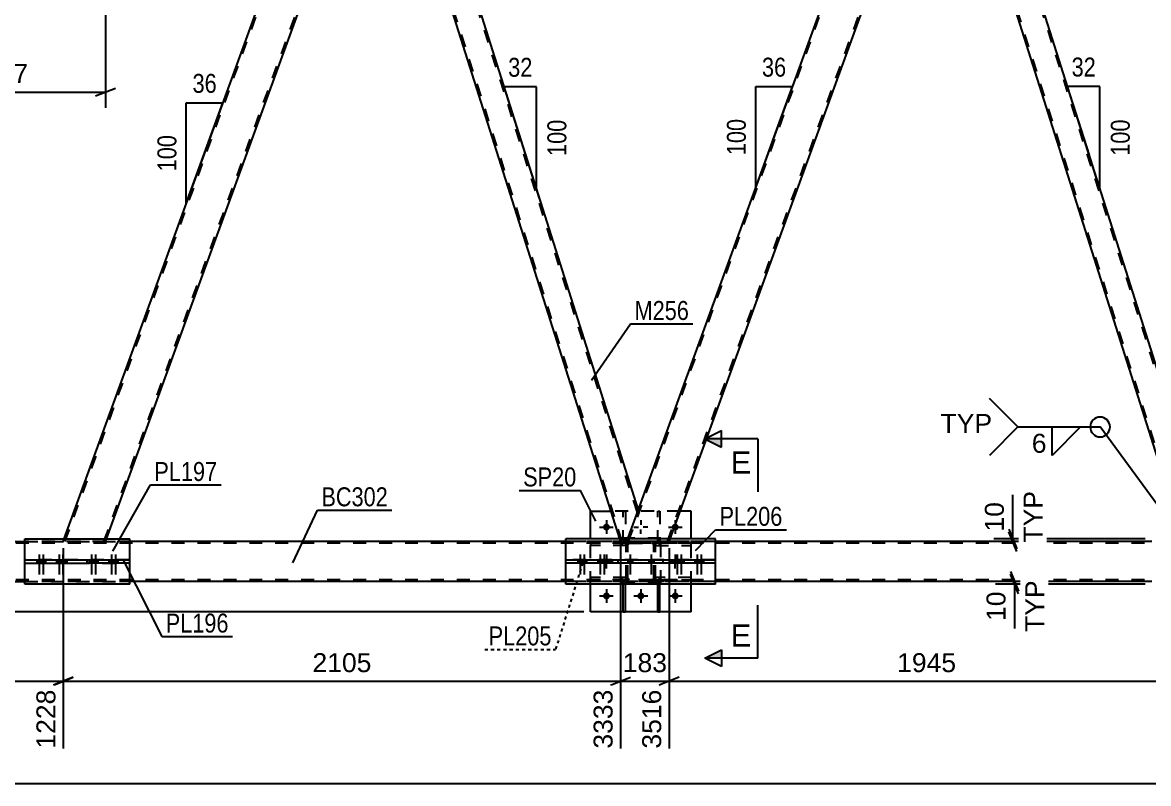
# Model space of a CAD drawing. Header units: millimetres. Extents: x -121 to 720, y -404 to 190.
# Drawn here: x -35.6 to 134.5, y -158.5 to -43.6 of the extents above; entities that cross this region are included whole.
import ezdxf

# ---------------------------------------------------------------- set-up
doc = ezdxf.new("R2010")
doc.units = ezdxf.units.MM
for name, pattern in [('DXK_LINE_DOT2', [3.9198, 1.9599, -1.9599]), ('DXK_LINE_DOT3', [5.9187, 2.979, -0.9799, 0.9799, -0.9799]), ('DXK_LINE_DOT4', [0.9408, 0.4704, -0.4704])]:
    doc.linetypes.add(name, pattern=pattern)
doc.styles.add('Arial', font='ARIAL.TTF', dxfattribs={"height": 0.2})
doc.styles.add('Arial Narrow', font='ARIALN.TTF', dxfattribs={"height": 0.2})

# ---------------------------------------------------------------- blocks, each defined once
blk = doc.blocks.new('Part-318886794-3553 - 3431')
at = {"color": 2, "linetype": 'Continuous'}
for p, q in [((-43.24, -122), (-35.24, -122)), ((46.52, -122), (-19.38, -122)), ((135.03, -122), (69.13, -122)), ((-43.24, -128), (-35.24, -128)), ((46.52, -128), (-19.38, -128)), ((135.03, -128), (69.13, -128))]:
    blk.add_line(p, q, dxfattribs=at)
at = {"color": 7, "linetype": 'DXK_LINE_DOT2'}
for p, q in [((619.98, -122.24), (-43.24, -122.24)), ((619.98, -122), (-35.24, -122)), ((-35.24, -122), (-19.38, -122)), ((69.13, -122), (46.52, -122)), ((619.98, -127.76), (-43.24, -127.76)), ((619.98, -128), (-35.24, -128)), ((-35.24, -128), (-19.38, -128)), ((69.13, -128), (46.52, -128))]:
    blk.add_line(p, q, dxfattribs=at)
blk = doc.blocks.new('Bolt-318886794-3638 - 3431')
at = {"linetype": 'Continuous'}
for points in [[(53.16, -119.8, -1), (52.12, -119.8, -1)], [(63.56, -119.8, -1), (62.52, -119.8, -1)], [(53.16, -130.2, -1), (52.12, -130.2, -1)], [(58.36, -130.2, -1), (57.32, -130.2, -1)], [(63.56, -130.2, -1), (62.52, -130.2, -1)]]:
    blk.add_hatch(color=1, dxfattribs=at).paths.add_polyline_path(points)
at = {"color": 1, "linetype": 'Continuous'}
for p, q in [((52.64, -118.76), (52.64, -120.84)), ((57.84, -118.76), (57.84, -119.45)), ((63.04, -118.76), (63.04, -120.84)), ((51.6, -119.8), (53.68, -119.8)), ((56.8, -119.8), (57.49, -119.8)), ((57.84, -120.84), (57.84, -120.15)), ((58.88, -119.8), (58.18, -119.8)), ((62, -119.8), (64.08, -119.8)), ((52.64, -123.96), (52.64, -124.65)), ((63.04, -123.96), (63.04, -124.65)), ((51.6, -125), (52.29, -125)), ((52.64, -126.04), (52.64, -125.35)), ((53.68, -125), (52.98, -125)), ((62, -125), (62.69, -125)), ((63.04, -126.04), (63.04, -125.35)), ((64.08, -125), (63.38, -125)), ((52.64, -129.16), (52.64, -131.24)), ((57.84, -129.16), (57.84, -131.24)), ((63.04, -129.16), (63.04, -131.24)), ((51.6, -130.2), (53.68, -130.2)), ((56.8, -130.2), (58.88, -130.2)), ((62, -130.2), (64.08, -130.2))]:
    blk.add_line(p, q, dxfattribs=at)
blk = doc.blocks.new('Part-318886794-3568 - 3431')
at = {"color": 2, "linetype": 'Continuous'}
for p, q in [((69.13, -121.6), (46.52, -121.6)), ((46.52, -124.76), (46.52, -121.6)), ((69.13, -124.76), (69.13, -121.6)), ((46.52, -128.4), (46.52, -125.24)), ((69.13, -128.4), (69.13, -125.24)), ((69.13, -128.4), (46.52, -128.4))]:
    blk.add_line(p, q, dxfattribs=at)
at = {"color": 7, "linetype": 'DXK_LINE_DOT2'}
for p, q in [((46.52, -125.24), (46.52, -124.76)), ((69.13, -125.24), (69.13, -124.76))]:
    blk.add_line(p, q, dxfattribs=at)
blk = doc.blocks.new('Bolt-318886794-4009 - 3431')
at = {"linetype": 'Continuous'}
for points in [[(-32.71, -124.76), (-33.43, -124.76), (-33.43, -125.24), (-32.71, -125.24)], [(-32.11, -124.76), (-32.83, -124.76), (-32.83, -125.24), (-32.11, -125.24)], [(-29.7, -124.76), (-30.42, -124.76), (-30.42, -125.24), (-29.7, -125.24)], [(-29.1, -124.76), (-29.82, -124.76), (-29.82, -125.24), (-29.1, -125.24)]]:
    blk.add_hatch(color=1, dxfattribs=at).paths.add_polyline_path(points)
at = {"color": 1, "linetype": 'Continuous'}
for p, q in [((-33.07, -123.96), (-33.07, -126.96)), ((-32.47, -123.96), (-32.47, -126.96)), ((-30.06, -123.96), (-30.06, -126.96)), ((-29.46, -123.96), (-29.46, -126.96)), ((-33.43, -124.76), (-33.43, -125.24)), ((-32.83, -124.76), (-32.83, -125.24)), ((-32.71, -124.76), (-32.71, -125.24)), ((-32.11, -124.76), (-32.11, -125.24)), ((-30.42, -124.76), (-30.42, -125.24)), ((-29.82, -124.76), (-29.82, -125.24)), ((-29.7, -124.76), (-29.7, -125.24)), ((-29.1, -124.76), (-29.1, -125.24))]:
    blk.add_line(p, q, dxfattribs=at)
blk = doc.blocks.new('Part-318886794-4019 - 3431')
at = {"color": 2, "linetype": 'Continuous'}
for p, q in [((-35.24, -124.76), (-35.24, -124.76)), ((-35.24, -124.76), (-25.79, -124.76)), ((-35.24, -125.24), (-35.24, -124.76)), ((-35.24, -125.24), (-25.79, -125.24)), ((-28.83, -125.24), (-28.83, -124.76)), ((-25.79, -124.76), (-19.38, -124.76)), ((-25.79, -125.24), (-25.79, -124.76)), ((-19.38, -125.24), (-25.79, -125.24)), ((-19.38, -124.76), (-19.38, -124.76)), ((-19.38, -125.24), (-19.38, -124.76))]:
    blk.add_line(p, q, dxfattribs=at)
at = {"color": 7, "linetype": 'DXK_LINE_DOT2'}
for p, q in [((-19.38, -124.76), (-35.24, -124.76)), ((-35.24, -124.76), (-35.24, -124.76)), ((-35.24, -125.24), (-19.38, -125.24)), ((-19.38, -124.76), (-19.38, -124.76))]:
    blk.add_line(p, q, dxfattribs=at)
blk = doc.blocks.new('Part-318886794-4057 - 3431')
at = {"color": 2, "linetype": 'Continuous'}
for p, q in [((46.52, -124.76), (46.52, -124.76)), ((46.52, -124.76), (62.72, -124.76)), ((46.52, -125.24), (46.52, -124.76)), ((62.72, -125.24), (46.52, -125.24)), ((52.93, -125.24), (52.93, -124.76)), ((54.42, -125.24), (54.42, -124.76)), ((61.22, -125.24), (61.22, -124.76)), ((62.72, -124.76), (69.13, -124.76)), ((62.72, -125.24), (62.72, -124.76)), ((69.13, -125.24), (62.72, -125.24)), ((69.13, -124.76), (69.13, -124.76)), ((69.13, -125.24), (69.13, -124.76))]:
    blk.add_line(p, q, dxfattribs=at)
at = {"color": 7, "linetype": 'DXK_LINE_DOT2'}
for p, q in [((69.13, -124.76), (46.52, -124.76)), ((46.52, -124.76), (46.52, -124.76)), ((69.13, -125.24), (46.52, -125.24)), ((69.13, -124.76), (69.13, -124.76))]:
    blk.add_line(p, q, dxfattribs=at)
blk = doc.blocks.new('Part-318886794-4077 - 3431')
at = {"color": 7, "linetype": 'DXK_LINE_DOT2'}
for p, q in [((55.64, -127.44), (50.24, -127.44)), ((50.24, -127.44), (50.24, -127.76)), ((55.04, -127.76), (55.04, -127.44)), ((55.64, -127.76), (55.64, -127.44)), ((55.64, -127.76), (50.24, -127.76))]:
    blk.add_line(p, q, dxfattribs=at)
blk = doc.blocks.new('Part-318886794-3896 - 3431')
at = {"color": 7, "linetype": 'DXK_LINE_DOT2'}
for p, q in [((55.64, -122.48), (55.67, -122.3)), ((55.67, -122.3), (55.64, -122.48)), ((55.88, -122.48), (55.89, -122.39)), ((55.89, -122.39), (55.95, -122.31)), ((55.93, -122.04), (56.12, -122)), ((56.12, -122), (55.93, -122.04)), ((55.95, -122.31), (56.02, -122.26)), ((56.02, -122.26), (56.12, -122.24)), ((59.56, -122), (56.12, -122)), ((56.12, -122.24), (59.56, -122.24)), ((59.56, -122), (59.74, -122.04)), ((59.74, -122.04), (59.56, -122)), ((59.56, -122.24), (59.65, -122.26)), ((59.65, -122.26), (59.72, -122.31)), ((59.72, -122.31), (59.78, -122.39)), ((59.78, -122.39), (59.8, -122.48)), ((60, -122.3), (60.04, -122.48)), ((60.04, -122.48), (60, -122.3)), ((55.64, -127.52), (55.64, -122.48)), ((55.88, -127.52), (55.88, -122.48)), ((59.8, -127.52), (59.8, -122.48)), ((60.04, -127.52), (60.04, -122.48)), ((55.67, -127.7), (55.64, -127.52)), ((55.64, -127.52), (55.67, -127.7)), ((55.89, -127.61), (55.88, -127.52)), ((59.8, -127.52), (59.78, -127.61)), ((60.04, -127.52), (60, -127.7)), ((60, -127.7), (60.04, -127.52)), ((55.95, -127.69), (55.89, -127.61)), ((56.12, -128), (55.93, -127.96)), ((55.93, -127.96), (56.12, -128)), ((56.02, -127.74), (55.95, -127.69)), ((56.12, -127.76), (56.02, -127.74)), ((59.56, -127.76), (56.12, -127.76)), ((59.56, -128), (56.12, -128)), ((59.65, -127.74), (59.56, -127.76)), ((59.74, -127.96), (59.56, -128)), ((59.56, -128), (59.74, -127.96)), ((59.72, -127.69), (59.65, -127.74)), ((59.78, -127.61), (59.72, -127.69))]:
    blk.add_line(p, q, dxfattribs=at)
at = {"color": 7, "linetype": 'DXK_LINE_DOT3'}
blk.add_line((57.84, -125), (57.84, -125), dxfattribs=at)
at = {"color": 7, "linetype": 'DXK_LINE_DOT2'}
for centre, start, end in [((56.12, -122.48), 112.5001, 157.5001), ((56.12, -122.48), 112.5001, 157.5001), ((59.56, -122.48), 22.5001, 67.5001), ((59.56, -122.48), 22.5001, 67.5001), ((56.12, -127.52), 202.5001, 247.5001), ((56.12, -127.52), 202.5001, 247.5001), ((59.56, -127.52), 292.5001, 337.5001), ((59.56, -127.52), 292.5001, 337.5001)]:
    blk.add_arc(centre, 0.48, start, end, dxfattribs=at)
blk = doc.blocks.new('Part-318886794-3764 - 3431')
at = {"color": 7, "linetype": 'DXK_LINE_DOT2'}
for p, q in [((20.29, -3), (18.55, -7.77)), ((21.23, -3), (20.29, -3)), ((57.32, -117.6), (20.98, -3)), ((21.36, -3.4), (21.23, -3)), ((55.03, -122), (18.69, -7.4)), ((55.72, -122), (57.46, -117.23)), ((54.77, -122), (54.65, -121.6)), ((54.77, -122), (55.72, -122))]:
    blk.add_line(p, q, dxfattribs=at)
at = {"color": 2, "linetype": 'Continuous'}
for p, q in [((57.46, -117.23), (21.36, -3.4)), ((54.65, -121.6), (18.55, -7.77))]:
    blk.add_line(p, q, dxfattribs=at)
blk = doc.blocks.new('Part-318886794-3908 - 3431')
at = {"color": 7, "linetype": 'DXK_LINE_DOT2'}
for p, q in [((65.44, -127.44), (60.04, -127.44)), ((60.04, -127.44), (60.04, -127.76)), ((60.64, -127.76), (60.64, -127.44)), ((65.44, -127.76), (65.44, -127.44)), ((60.04, -127.76), (65.44, -127.76))]:
    blk.add_line(p, q, dxfattribs=at)
blk = doc.blocks.new('Part-318886794-3779 - 3431')
at = {"color": 2, "linetype": 'Continuous'}
for p, q in [((55.87, -121.6), (98.89, -3.4)), ((62.25, -121.6), (105.27, -3.4))]:
    blk.add_line(p, q, dxfattribs=at)
at = {"color": 7, "linetype": 'DXK_LINE_DOT2'}
for p, q in [((55.98, -122), (99.29, -3)), ((61.85, -122), (105.16, -3)), ((98.89, -3.4), (99.04, -3)), ((105.42, -3), (99.04, -3)), ((105.27, -3.4), (105.42, -3)), ((55.72, -122), (55.87, -121.6)), ((62.11, -122), (55.72, -122)), ((62.11, -122), (62.25, -121.6))]:
    blk.add_line(p, q, dxfattribs=at)
blk = doc.blocks.new('Part-318886794-3920 - 3431')
at = {"color": 7, "linetype": 'DXK_LINE_DOT2'}
for p, q in [((55.51, -127.76), (55.19, -127.76)), ((55.19, -128.4), (55.19, -127.76)), ((55.19, -128.36), (55.51, -128.36)), ((55.51, -128.4), (55.51, -127.76))]:
    blk.add_line(p, q, dxfattribs=at)
at = {"color": 2, "linetype": 'Continuous'}
for p, q in [((55.19, -132.6), (55.19, -128.4)), ((55.51, -132.6), (55.51, -128.4)), ((55.19, -132.6), (55.51, -132.6))]:
    blk.add_line(p, q, dxfattribs=at)
blk = doc.blocks.new('Part-318886794-3956 - 3431')
at = {"color": 2, "linetype": 'Continuous'}
for p, q in [((-29.27, -121.6), (13.76, -3.4)), ((-22.88, -121.6), (20.14, -3.4))]:
    blk.add_line(p, q, dxfattribs=at)
at = {"color": 7, "linetype": 'DXK_LINE_DOT2'}
for p, q in [((-29.16, -122), (14.16, -3)), ((-23.28, -122), (20.03, -3)), ((13.76, -3.4), (13.9, -3)), ((20.29, -3), (13.9, -3)), ((20.14, -3.4), (20.29, -3)), ((-29.41, -122), (-29.27, -121.6)), ((-23.03, -122), (-29.41, -122)), ((-23.03, -122), (-22.88, -121.6))]:
    blk.add_line(p, q, dxfattribs=at)
blk = doc.blocks.new('Part-318886794-3847 - 3431')
at = {"color": 2, "linetype": 'Continuous'}
for p, q in [((50.24, -121.6), (50.24, -117.4)), ((50.24, -117.4), (53.32, -117.4)), ((65.44, -117.4), (63.78, -117.4)), ((65.44, -121.6), (65.44, -117.4)), ((50.24, -132.6), (50.24, -128.4)), ((65.44, -132.6), (65.44, -128.4)), ((65.44, -132.6), (50.24, -132.6))]:
    blk.add_line(p, q, dxfattribs=at)
at = {"color": 7, "linetype": 'DXK_LINE_DOT2'}
for p, q in [((63.78, -117.4), (53.32, -117.4)), ((50.24, -128.4), (50.24, -121.6)), ((65.44, -128.4), (65.44, -121.6))]:
    blk.add_line(p, q, dxfattribs=at)
blk = doc.blocks.new('Part-318886794-3890 - 3431')
at = {"color": 7, "linetype": 'DXK_LINE_DOT2'}
for p, q in [((55.19, -122.24), (55.19, -117.4)), ((55.19, -117.4), (55.51, -117.4)), ((55.51, -117.4), (55.51, -122.24)), ((55.19, -121.64), (55.51, -121.64)), ((55.51, -122.24), (55.19, -122.24))]:
    blk.add_line(p, q, dxfattribs=at)
blk = doc.blocks.new('Part-318886794-3909 - 3431')
at = {"color": 7, "linetype": 'DXK_LINE_DOT2'}
for p, q in [((65.44, -122.24), (60.04, -122.24)), ((60.04, -122.24), (60.04, -122.56)), ((60.64, -122.56), (60.64, -122.24)), ((65.44, -122.56), (65.44, -122.24)), ((60.04, -122.56), (65.44, -122.56))]:
    blk.add_line(p, q, dxfattribs=at)
blk = doc.blocks.new('Part-318886794-4188 - 3431')
at = {"color": 7, "linetype": 'DXK_LINE_DOT2'}
for p, q in [((60.39, -122.24), (60.39, -117.4)), ((60.39, -117.4), (60.71, -117.4)), ((60.71, -117.4), (60.71, -122.24)), ((60.39, -121.64), (60.71, -121.64)), ((60.71, -122.24), (60.39, -122.24))]:
    blk.add_line(p, q, dxfattribs=at)
blk = doc.blocks.new('Part-318886794-3935 - 3431')
at = {"color": 7, "linetype": 'DXK_LINE_DOT2'}
for p, q in [((60.84, -121.46), (54.84, -121.46)), ((54.84, -128.26), (54.84, -121.46)), ((60.84, -128.26), (60.84, -121.46)), ((60.84, -128.26), (54.84, -128.26))]:
    blk.add_line(p, q, dxfattribs=at)
blk = doc.blocks.new('Part-318886794-3961 - 3431')
at = {"color": 7, "linetype": 'DXK_LINE_DOT2'}
for p, q in [((105.42, -3), (103.68, -7.77)), ((106.37, -3), (105.42, -3)), ((142.46, -117.6), (106.12, -3)), ((106.5, -3.4), (106.37, -3)), ((140.16, -122), (103.82, -7.4)), ((140.86, -122), (142.59, -117.23)), ((139.91, -122), (139.78, -121.6)), ((139.91, -122), (140.86, -122))]:
    blk.add_line(p, q, dxfattribs=at)
at = {"color": 2, "linetype": 'Continuous'}
for p, q in [((142.59, -117.23), (106.5, -3.4)), ((139.78, -121.6), (103.68, -7.77))]:
    blk.add_line(p, q, dxfattribs=at)
blk = doc.blocks.new('Part-318886794-4014 - 3431')
at = {"color": 2, "linetype": 'Continuous'}
for p, q in [((-35.24, -121.6), (-19.38, -121.6)), ((-35.24, -124.76), (-35.24, -121.6)), ((-19.38, -124.76), (-19.38, -121.6)), ((-35.24, -128.4), (-35.24, -125.24)), ((-19.38, -128.4), (-19.38, -125.24)), ((-19.38, -128.4), (-35.24, -128.4))]:
    blk.add_line(p, q, dxfattribs=at)
at = {"color": 7, "linetype": 'DXK_LINE_DOT2'}
for p, q in [((-35.24, -125.24), (-35.24, -124.76)), ((-19.38, -125.24), (-19.38, -124.76))]:
    blk.add_line(p, q, dxfattribs=at)
blk = doc.blocks.new('Bolt-318886794-4050 - 3431')
at = {"linetype": 'Continuous'}
for points in [[(63.7, -124.76), (62.98, -124.76), (62.98, -125.24), (63.7, -125.24)], [(64.31, -124.76), (63.59, -124.76), (63.59, -125.24), (64.31, -125.24)], [(66.72, -124.76), (66, -124.76), (66, -125.24), (66.72, -125.24)], [(67.32, -124.76), (66.6, -124.76), (66.6, -125.24), (67.32, -125.24)]]:
    blk.add_hatch(color=1, dxfattribs=at).paths.add_polyline_path(points)
at = {"color": 1, "linetype": 'Continuous'}
for p, q in [((63.34, -123.96), (63.34, -126.96)), ((63.95, -123.96), (63.95, -126.96)), ((66.36, -123.96), (66.36, -126.96)), ((66.96, -123.96), (66.96, -126.96)), ((62.98, -124.76), (62.98, -125.24)), ((63.59, -124.76), (63.59, -125.24)), ((63.7, -124.76), (63.7, -125.24)), ((64.31, -124.76), (64.31, -125.24)), ((66, -124.76), (66, -125.24)), ((66.6, -124.76), (66.6, -125.24)), ((66.72, -124.76), (66.72, -125.24)), ((67.32, -124.76), (67.32, -125.24))]:
    blk.add_line(p, q, dxfattribs=at)
blk = doc.blocks.new('Bolt-318886794-4051 - 3431')
at = {"linetype": 'Continuous'}
for points in [[(56.58, -124.76), (55.86, -124.76), (55.86, -125.24), (56.58, -125.24)], [(56.58, -124.76), (55.86, -124.76), (55.86, -125.24), (56.58, -125.24)], [(59.78, -124.76), (59.06, -124.76), (59.06, -125.24), (59.78, -125.24)], [(59.78, -124.76), (59.06, -124.76), (59.06, -125.24), (59.78, -125.24)]]:
    blk.add_hatch(color=1, dxfattribs=at).paths.add_polyline_path(points)
at = {"color": 1, "linetype": 'Continuous'}
for p, q in [((56.22, -123.96), (56.22, -126.96)), ((56.22, -123.96), (56.22, -126.96)), ((59.42, -123.96), (59.42, -126.96)), ((59.42, -123.96), (59.42, -126.96)), ((55.86, -124.76), (55.86, -125.24)), ((55.86, -124.76), (55.86, -125.24)), ((56.58, -124.76), (56.58, -125.24)), ((56.58, -124.76), (56.58, -125.24)), ((59.06, -124.76), (59.06, -125.24)), ((59.06, -124.76), (59.06, -125.24)), ((59.78, -124.76), (59.78, -125.24)), ((59.78, -124.76), (59.78, -125.24))]:
    blk.add_line(p, q, dxfattribs=at)
blk = doc.blocks.new('Bolt-318886794-4052 - 3431')
at = {"linetype": 'Continuous'}
for points in [[(49.05, -124.76), (48.33, -124.76), (48.33, -125.24), (49.05, -125.24)], [(49.65, -124.76), (48.93, -124.76), (48.93, -125.24), (49.65, -125.24)], [(52.06, -124.76), (51.34, -124.76), (51.34, -125.24), (52.06, -125.24)], [(52.66, -124.76), (51.94, -124.76), (51.94, -125.24), (52.66, -125.24)]]:
    blk.add_hatch(color=1, dxfattribs=at).paths.add_polyline_path(points)
at = {"color": 1, "linetype": 'Continuous'}
for p, q in [((48.69, -123.96), (48.69, -126.96)), ((49.29, -123.96), (49.29, -126.96)), ((51.7, -123.96), (51.7, -126.96)), ((52.3, -123.96), (52.3, -126.96)), ((48.33, -124.76), (48.33, -125.24)), ((48.93, -124.76), (48.93, -125.24)), ((49.05, -124.76), (49.05, -125.24)), ((49.65, -124.76), (49.65, -125.24)), ((51.34, -124.76), (51.34, -125.24)), ((51.94, -124.76), (51.94, -125.24)), ((52.06, -124.76), (52.06, -125.24)), ((52.66, -124.76), (52.66, -125.24))]:
    blk.add_line(p, q, dxfattribs=at)
blk = doc.blocks.new('Bolt-318886794-4076 - 3431')
at = {"linetype": 'Continuous'}
for points in [[(-24.81, -124.76), (-25.53, -124.76), (-25.53, -125.24), (-24.81, -125.24)], [(-24.2, -124.76), (-24.92, -124.76), (-24.92, -125.24), (-24.2, -125.24)], [(-21.79, -124.76), (-22.51, -124.76), (-22.51, -125.24), (-21.79, -125.24)], [(-21.19, -124.76), (-21.91, -124.76), (-21.91, -125.24), (-21.19, -125.24)]]:
    blk.add_hatch(color=1, dxfattribs=at).paths.add_polyline_path(points)
at = {"color": 1, "linetype": 'Continuous'}
for p, q in [((-25.17, -123.96), (-25.17, -126.96)), ((-24.56, -123.96), (-24.56, -126.96)), ((-22.15, -123.96), (-22.15, -126.96)), ((-21.55, -123.96), (-21.55, -126.96)), ((-25.53, -124.76), (-25.53, -125.24)), ((-24.92, -124.76), (-24.92, -125.24)), ((-24.81, -124.76), (-24.81, -125.24)), ((-24.2, -124.76), (-24.2, -125.24)), ((-22.51, -124.76), (-22.51, -125.24)), ((-21.91, -124.76), (-21.91, -125.24)), ((-21.79, -124.76), (-21.79, -125.24)), ((-21.19, -124.76), (-21.19, -125.24))]:
    blk.add_line(p, q, dxfattribs=at)
blk = doc.blocks.new('Part-318886794-4078 - 3431')
at = {"color": 7, "linetype": 'DXK_LINE_DOT2'}
for p, q in [((55.64, -122.24), (50.24, -122.24)), ((50.24, -122.24), (50.24, -122.56)), ((55.04, -122.56), (55.04, -122.24)), ((55.64, -122.56), (55.64, -122.24)), ((55.64, -122.56), (50.24, -122.56))]:
    blk.add_line(p, q, dxfattribs=at)
blk = doc.blocks.new('Part-318886794-4190 - 3431')
at = {"color": 7, "linetype": 'DXK_LINE_DOT2'}
for p, q in [((60.71, -127.76), (60.39, -127.76)), ((60.39, -128.4), (60.39, -127.76)), ((60.39, -128.36), (60.71, -128.36)), ((60.71, -128.4), (60.71, -127.76))]:
    blk.add_line(p, q, dxfattribs=at)
at = {"color": 2, "linetype": 'Continuous'}
for p, q in [((60.39, -132.6), (60.39, -128.4)), ((60.71, -132.6), (60.71, -128.4)), ((60.39, -132.6), (60.71, -132.6))]:
    blk.add_line(p, q, dxfattribs=at)
blk = doc.blocks.new('StraightDimension-318886794-4435 - 3431')
at = {"color": 7, "linetype": 'Continuous'}
for p, q in [((54.77, -123), (54.77, -153.26)), ((62.11, -123), (62.11, -153.26)), ((53.27, -143.66), (56.27, -142.46)), ((63.61, -142.46), (60.61, -143.66)), ((54.77, -143.06), (62.11, -143.06))]:
    blk.add_line(p, q, dxfattribs=at)
at = {"color": 0}
blk.add_wipeout([(62.38, -142.31), (62.38, -138.11), (54.51, -138.11), (54.51, -142.31)], dxfattribs=at)
at = {"color": 0, "linetype": 'Continuous'}
blk.add_wipeout([(61.51, -143.76), (57.31, -143.76), (57.31, -153.86), (61.51, -153.86)], dxfattribs=at)
at = {"color": 3, "style": 'Arial'}
blk.add_text('183', height=2.865, dxfattribs=at).set_placement((55.11, -141.71))
at = {"color": 3, "linetype": 'Continuous', "style": 'Arial'}
blk.add_text('3516', height=2.865, rotation=90.0002, dxfattribs=at).set_placement((60.91, -153.26))
blk = doc.blocks.new('StraightDimension-318886794-4868 - 3431')
at = {"color": 7, "linetype": 'Continuous'}
for p, q in [((113.68, -126.5), (114.88, -129.5)), ((114.88, -129.9), (113.68, -126.9)), ((134.03, -128), (111.43, -128)), ((134.03, -128.4), (111.43, -128.4)), ((114.28, -128.4), (114.28, -128))]:
    blk.add_line(p, q, dxfattribs=at)
at = {"color": 0, "linetype": 'Continuous'}
blk.add_wipeout([(119.38, -127.27), (115.18, -127.27), (115.18, -136.24), (119.38, -136.24)], dxfattribs=at)
at = {"color": 0}
blk.add_wipeout([(113.53, -128.93), (109.33, -128.93), (109.33, -134.58), (113.53, -134.58)], dxfattribs=at)
at = {"color": 7, "linetype": 'Continuous'}
blk.add_line((114.28, -128.4), (114.28, -135.1), dxfattribs=at)
blk.add_line((114.28, -128.4), (114.28, -135.1), dxfattribs=at)
at = {"color": 3, "linetype": 'Continuous', "style": 'Arial'}
blk.add_text('TYP', height=2.865, rotation=90.0002, dxfattribs=at).set_placement((118.78, -135.64))
at = {"color": 3, "style": 'Arial'}
blk.add_text('10', height=2.865, rotation=90.0002, dxfattribs=at).set_placement((112.93, -133.98))
blk = doc.blocks.new('StraightDimension-318886794-4417 - 3431')
at = {"color": 7, "linetype": 'Continuous'}
for p, q in [((-29.41, -123), (-29.41, -153.26)), ((54.77, -123), (54.77, -153.26)), ((-27.91, -142.46), (-30.91, -143.66)), ((53.27, -143.66), (56.27, -142.46)), ((-29.41, -143.06), (54.77, -143.06))]:
    blk.add_line(p, q, dxfattribs=at)
at = {"color": 0}
blk.add_wipeout([(17.73, -142.31), (17.73, -138.11), (7.63, -138.11), (7.63, -142.31)], dxfattribs=at)
at = {"color": 0, "linetype": 'Continuous'}
blk.add_wipeout([(54.17, -143.76), (49.97, -143.76), (49.97, -153.86), (54.17, -153.86)], dxfattribs=at)
at = {"color": 3, "style": 'Arial'}
blk.add_text('2105', height=2.865, dxfattribs=at).set_placement((8.23, -141.71))
at = {"color": 3, "linetype": 'Continuous', "style": 'Arial'}
blk.add_text('3333', height=2.865, rotation=90.0002, dxfattribs=at).set_placement((53.57, -153.26))
blk = doc.blocks.new('StraightDimension-318886794-4793 - 3431')
at = {"color": 7, "linetype": 'Continuous'}
for p, q in [((-23.04, -4), (-23.04, -56.49)), ((-55.34, -121), (-55.34, -51.24)), ((-53.84, -53.49), (-56.84, -54.69)), ((-55.34, -54.09), (-23.04, -54.09)), ((-24.54, -54.69), (-21.54, -53.49))]:
    blk.add_line(p, q, dxfattribs=at)
at = {"color": 0}
blk.add_wipeout([(-34.14, -53.34), (-34.14, -49.14), (-44.24, -49.14), (-44.24, -53.34)], dxfattribs=at)
at = {"color": 3, "style": 'Arial'}
blk.add_text('1387', height=2.865, dxfattribs=at).set_placement((-43.64, -52.74))
blk = doc.blocks.new('AngleDimension-318886794-11786 - 3431')
at = {"color": 7, "linetype": 'Continuous'}
for p, q in [((75.2, -53.27), (80.74, -53.27)), ((75.2, -68.5), (80.74, -53.27)), ((75.2, -68.5), (75.2, -53.27)), ((77.77, -61.42), (80.74, -53.27))]:
    blk.add_line(p, q, dxfattribs=at)
at = {"color": 0}
for points in [[(80.4, -52.37), (80.4, -48.17), (75.54, -48.17), (75.54, -52.37)], [(74.3, -57.54), (70.1, -57.54), (70.1, -64.23), (74.3, -64.23)]]:
    blk.add_wipeout(points, dxfattribs=at)
at = {"color": 3, "style": 'Arial Narrow'}
blk.add_text('36', height=2.863, dxfattribs=at).set_placement((76.14, -51.77))
blk.add_text('100', height=2.863, rotation=90.0002, dxfattribs=at).set_placement((73.7, -63.63))
blk = doc.blocks.new('StraightDimension-318886794-4885 - 3431')
at = {"color": 7, "linetype": 'Continuous'}
for p, q in [((-24.84, 0), (-82.26, 0)), ((-78.81, -1.5), (-80.01, 1.5)), ((-79.41, -125), (-79.41, 0)), ((-80.01, -123.5), (-78.81, -126.5)), ((-57.14, -125), (-82.26, -125))]:
    blk.add_line(p, q, dxfattribs=at)
at = {"color": 0}
blk.add_wipeout([(-80.16, -57.46), (-84.36, -57.46), (-84.36, -67.55), (-80.16, -67.55)], dxfattribs=at)
at = {"color": 3, "style": 'Arial'}
blk.add_text('3125', height=2.865, rotation=90.0002, dxfattribs=at).set_placement((-80.76, -66.95))
blk = doc.blocks.new('StraightDimension-318886794-5328 - 3431')
at = {"color": 7, "linetype": 'Continuous'}
for p, q in [((-85.96, 16.62), (-87.16, 19.62)), ((-23.92, 18.12), (-89.41, 18.12)), ((-86.56, -132.6), (-86.56, 18.12)), ((49.24, -132.6), (-89.41, -132.6)), ((-87.16, -131.1), (-85.96, -134.1))]:
    blk.add_line(p, q, dxfattribs=at)
at = {"color": 0}
blk.add_wipeout([(-87.31, -52.19), (-91.51, -52.19), (-91.51, -62.29), (-87.31, -62.29)], dxfattribs=at)
at = {"color": 3, "style": 'Arial'}
blk.add_text('3768', height=2.865, rotation=90.0002, dxfattribs=at).set_placement((-87.91, -61.69))
blk = doc.blocks.new('AngleDimension-318886794-11756 - 3431')
at = {"color": 7, "linetype": 'Continuous'}
for p, q in [((-10.83, -55.72), (-5.29, -55.72)), ((-10.83, -70.94), (-5.29, -55.72)), ((-10.83, -70.94), (-10.83, -55.72)), ((-7.84, -62.74), (-5.29, -55.72))]:
    blk.add_line(p, q, dxfattribs=at)
at = {"color": 0}
for points in [[(-5.63, -54.82), (-5.63, -50.62), (-10.49, -50.62), (-10.49, -54.82)], [(-11.73, -59.99), (-15.93, -59.99), (-15.93, -66.67), (-11.73, -66.67)]]:
    blk.add_wipeout(points, dxfattribs=at)
at = {"color": 3, "style": 'Arial Narrow'}
blk.add_text('36', height=2.863, dxfattribs=at).set_placement((-9.89, -54.22))
blk.add_text('100', height=2.863, rotation=90.0002, dxfattribs=at).set_placement((-12.33, -66.07))
blk = doc.blocks.new('StraightDimension-318886794-4407 - 3431')
at = {"color": 7, "linetype": 'Continuous'}
for p, q in [((-29.41, -123), (-29.41, -153.26)), ((-55.34, -129), (-55.34, -146.58)), ((-53.84, -142.46), (-56.84, -143.66)), ((-30.91, -143.66), (-27.91, -142.46)), ((-55.34, -143.06), (-29.41, -143.06))]:
    blk.add_line(p, q, dxfattribs=at)
at = {"color": 0}
blk.add_wipeout([(-37.33, -142.31), (-37.33, -138.11), (-47.42, -138.11), (-47.42, -142.31)], dxfattribs=at)
at = {"color": 0, "linetype": 'Continuous'}
for points in [[(-55.94, -143.76), (-60.14, -143.76), (-60.14, -147.18), (-55.94, -147.18)], [(-30.01, -143.76), (-34.21, -143.76), (-34.21, -153.86), (-30.01, -153.86)]]:
    blk.add_wipeout(points, dxfattribs=at)
at = {"color": 3, "style": 'Arial'}
blk.add_text('1228', height=2.865, dxfattribs=at).set_placement((-46.82, -141.71))
at = {"color": 3, "linetype": 'Continuous', "style": 'Arial'}
for s, height, p in [('0', 2.87, (-56.54, -146.58)), ('1228', 2.865, (-30.61, -153.26))]:
    blk.add_text(s, height=height, rotation=90.0002, dxfattribs=at).set_placement(p)
blk = doc.blocks.new('StraightDimension-318886794-4461 - 3431')
at = {"color": 7, "linetype": 'Continuous'}
for p, q in [((62.11, -123), (62.11, -153.26)), ((139.91, -123), (139.91, -153.26)), ((63.61, -142.46), (60.61, -143.66)), ((138.41, -143.66), (141.41, -142.46)), ((62.11, -143.06), (139.91, -143.06))]:
    blk.add_line(p, q, dxfattribs=at)
at = {"color": 0}
blk.add_wipeout([(106.06, -142.31), (106.06, -138.11), (95.96, -138.11), (95.96, -142.31)], dxfattribs=at)
at = {"color": 0, "linetype": 'Continuous'}
blk.add_wipeout([(139.31, -143.76), (135.11, -143.76), (135.11, -153.86), (139.31, -153.86)], dxfattribs=at)
at = {"color": 3, "style": 'Arial'}
blk.add_text('1945', height=2.865, dxfattribs=at).set_placement((96.56, -141.71))
at = {"color": 3, "linetype": 'Continuous', "style": 'Arial'}
blk.add_text('5461', height=2.865, rotation=90.0002, dxfattribs=at).set_placement((138.71, -153.26))
blk = doc.blocks.new('StraightDimension-318886794-4941 - 3431')
at = {"color": 7, "linetype": 'Continuous'}
for p, q in [((113.43, -120.1), (114.63, -123.1)), ((114.63, -123.5), (113.43, -120.5)), ((134.03, -121.6), (111.18, -121.6)), ((134.03, -122), (111.18, -122)), ((114.03, -122), (114.03, -121.6))]:
    blk.add_line(p, q, dxfattribs=at)
at = {"color": 0, "linetype": 'Continuous'}
blk.add_wipeout([(119.13, -113.77), (114.93, -113.77), (114.93, -122.74), (119.13, -122.74)], dxfattribs=at)
at = {"color": 0}
blk.add_wipeout([(113.28, -115.43), (109.08, -115.43), (109.08, -121.08), (113.28, -121.08)], dxfattribs=at)
at = {"color": 7, "linetype": 'Continuous'}
blk.add_line((114.03, -121.6), (114.03, -114.91), dxfattribs=at)
blk.add_line((114.03, -121.6), (114.03, -114.91), dxfattribs=at)
at = {"color": 3, "linetype": 'Continuous', "style": 'Arial'}
blk.add_text('TYP', height=2.865, rotation=90.0002, dxfattribs=at).set_placement((118.53, -122.14))
at = {"color": 3, "style": 'Arial'}
blk.add_text('10', height=2.865, rotation=90.0002, dxfattribs=at).set_placement((112.68, -120.48))
blk = doc.blocks.new('StraightDimension-318886794-5277 - 3431')
at = {"color": 7, "linetype": 'Continuous'}
blk.add_line((-56.14, -158.52), (650.37, -158.52), dxfattribs=at)
blk = doc.blocks.new('AngleDimension-318886794-11771 - 3431')
at = {"color": 7, "linetype": 'Continuous'}
for p, q in [((42.08, -53.29), (37.18, -53.29)), ((42.08, -68.73), (37.18, -53.29)), ((42.08, -68.73), (42.08, -53.29)), ((42.49, -70.03), (42.08, -68.73))]:
    blk.add_line(p, q, dxfattribs=at)
at = {"color": 0}
for points in [[(42.06, -52.39), (42.06, -48.19), (37.2, -48.19), (37.2, -52.39)], [(47.18, -57.67), (42.98, -57.67), (42.98, -64.35), (47.18, -64.35)]]:
    blk.add_wipeout(points, dxfattribs=at)
at = {"color": 3, "style": 'Arial Narrow'}
blk.add_text('32', height=2.863, dxfattribs=at).set_placement((37.8, -51.79))
blk.add_text('100', height=2.863, rotation=90.0002, dxfattribs=at).set_placement((46.58, -63.75))
blk = doc.blocks.new('AngleDimension-318886794-11801 - 3431')
at = {"color": 7, "linetype": 'Continuous'}
for p, q in [((125.6, -63.65), (122.3, -53.25)), ((127.2, -53.25), (122.3, -53.25)), ((127.2, -68.7), (122.3, -53.25)), ((127.2, -68.7), (127.2, -53.25))]:
    blk.add_line(p, q, dxfattribs=at)
at = {"color": 0}
for points in [[(127.18, -52.35), (127.18, -48.15), (122.32, -48.15), (122.32, -52.35)], [(132.3, -57.63), (128.1, -57.63), (128.1, -64.32), (132.3, -64.32)]]:
    blk.add_wipeout(points, dxfattribs=at)
at = {"color": 3, "style": 'Arial Narrow'}
blk.add_text('32', height=2.863, dxfattribs=at).set_placement((122.92, -51.75))
blk.add_text('100', height=2.863, rotation=90.0002, dxfattribs=at).set_placement((131.7, -63.72))
blk = doc.blocks.new('Mark-318886794-3549 - 3431')
at = {"color": 0}
blk.add_wipeout([(19.62, -116.66), (19.62, -113.66), (9.58, -113.66), (9.58, -116.66)], dxfattribs=at)
blk.add_wipeout([(19.62, -116.66), (19.62, -113.66), (9.58, -113.66), (9.58, -116.66)], dxfattribs=at)
at = {"color": 30, "linetype": 'Continuous'}
for p, q in [((5.25, -125.18), (8.98, -117.26)), ((8.98, -117.26), (20.22, -117.26))]:
    blk.add_line(p, q, dxfattribs=at)
at = {"color": 3, "style": 'Arial Narrow'}
blk.add_text('BC302', height=2.863, dxfattribs=at).set_placement((9.58, -116.66))
blk = doc.blocks.new('Mark-318886794-3564 - 3431')
at = {"color": 0}
blk.add_wipeout([(79.24, -119.61), (79.24, -116.61), (69.73, -116.61), (69.73, -119.61)], dxfattribs=at)
blk.add_wipeout([(79.24, -119.61), (79.24, -116.61), (69.73, -116.61), (69.73, -119.61)], dxfattribs=at)
at = {"color": 30, "linetype": 'Continuous'}
for p, q in [((66.08, -123.34), (69.13, -120.21)), ((69.13, -120.21), (79.84, -120.21))]:
    blk.add_line(p, q, dxfattribs=at)
at = {"color": 3, "style": 'Arial Narrow'}
blk.add_text('PL206', height=2.863, dxfattribs=at).set_placement((69.73, -119.61))
blk = doc.blocks.new('Mark-318886794-3760 - 3431')
at = {"color": 0}
blk.add_wipeout([(65.11, -88.52), (65.11, -85.52), (56.89, -85.52), (56.89, -88.52)], dxfattribs=at)
blk.add_wipeout([(65.11, -88.52), (65.11, -85.52), (56.89, -85.52), (56.89, -88.52)], dxfattribs=at)
at = {"color": 30, "linetype": 'Continuous'}
for p, q in [((50.4, -97.63), (56.29, -89.12)), ((56.29, -89.12), (65.71, -89.12))]:
    blk.add_line(p, q, dxfattribs=at)
at = {"color": 3, "style": 'Arial Narrow'}
blk.add_text('M256', height=2.863, dxfattribs=at).set_placement((56.89, -88.52))
blk = doc.blocks.new('Mark-318886794-3843 - 3431')
at = {"color": 0}
blk.add_wipeout([(48.1, -113.66), (48.1, -110.66), (40.06, -110.66), (40.06, -113.66)], dxfattribs=at)
blk.add_wipeout([(48.1, -113.66), (48.1, -110.66), (40.06, -110.66), (40.06, -113.66)], dxfattribs=at)
at = {"color": 30, "linetype": 'Continuous'}
for p in [(39.46, -114.26), (51.06, -118.89)]:
    blk.add_line(p, (48.7, -114.26), dxfattribs=at)
at = {"color": 3, "style": 'Arial Narrow'}
blk.add_text('SP20', height=2.863, dxfattribs=at).set_placement((40.06, -113.66))
blk = doc.blocks.new('Mark-318886794-4010 - 3431')
at = {"color": 0}
blk.add_wipeout([(-6.15, -112.84), (-6.15, -109.84), (-15.66, -109.84), (-15.66, -112.84)], dxfattribs=at)
blk.add_wipeout([(-6.15, -112.84), (-6.15, -109.84), (-15.66, -109.84), (-15.66, -112.84)], dxfattribs=at)
at = {"color": 30, "linetype": 'Continuous'}
for p, q in [((-21.95, -123.44), (-16.26, -113.44)), ((-16.26, -113.44), (-5.55, -113.44))]:
    blk.add_line(p, q, dxfattribs=at)
at = {"color": 3, "style": 'Arial Narrow'}
blk.add_text('PL197', height=2.863, dxfattribs=at).set_placement((-15.66, -112.84))
blk = doc.blocks.new('Mark-318886794-4015 - 3431')
at = {"color": 0}
blk.add_wipeout([(-4.43, -135.73), (-4.43, -132.73), (-13.94, -132.73), (-13.94, -135.73)], dxfattribs=at)
blk.add_wipeout([(-4.43, -135.73), (-4.43, -132.73), (-13.94, -132.73), (-13.94, -135.73)], dxfattribs=at)
at = {"color": 30, "linetype": 'Continuous'}
for p, q in [((-20.3, -124.89), (-14.54, -136.33)), ((-14.54, -136.33), (-3.83, -136.33))]:
    blk.add_line(p, q, dxfattribs=at)
at = {"color": 3, "style": 'Arial Narrow'}
blk.add_text('PL196', height=2.863, dxfattribs=at).set_placement((-13.94, -135.73))
blk = doc.blocks.new('Mark-318886794-4053 - 3431')
at = {"color": 0}
blk.add_wipeout([(44.36, -137.67), (44.36, -134.67), (34.85, -134.67), (34.85, -137.67)], dxfattribs=at)
blk.add_wipeout([(44.36, -137.67), (44.36, -134.67), (34.85, -134.67), (34.85, -137.67)], dxfattribs=at)
at = {"color": 30, "linetype": 'DXK_LINE_DOT4'}
for p in [(49.05, -125.24), (34.25, -138.27)]:
    blk.add_line(p, (44.96, -138.27), dxfattribs=at)
at = {"color": 3, "style": 'Arial Narrow'}
blk.add_text('PL205', height=2.863, dxfattribs=at).set_placement((34.85, -137.67))
blk = doc.blocks.new('SectionMark-318886794-5506 - 3431')
at = {"linetype": 'Continuous'}
for points in [[(70.02, -106.46), (70.02, -107.71), (67.52, -106.46)], [(70.02, -138.35), (70.02, -139.6), (67.52, -139.6)]]:
    blk.add_hatch(color=6, dxfattribs=at).paths.add_polyline_path(points)
at = {"color": 6, "linetype": 'Continuous'}
for p, q in [((67.52, -106.46), (70.02, -105.21)), ((70.02, -107.71), (70.02, -105.21)), ((75.52, -106.46), (67.52, -106.46)), ((67.52, -106.46), (70.02, -107.71)), ((75.52, -106.46), (75.52, -114.46)), ((75.52, -139.6), (75.52, -131.6)), ((67.52, -139.6), (70.02, -138.35)), ((70.02, -138.35), (70.02, -140.85)), ((75.52, -139.6), (67.52, -139.6)), ((70.02, -140.85), (67.52, -139.6))]:
    blk.add_line(p, q, dxfattribs=at)
at = {"color": 0, "linetype": 'Continuous'}
for points in [[(74.52, -111.71), (74.52, -108.21), (71.41, -108.21), (71.41, -111.71)], [(74.52, -137.85), (74.52, -134.35), (71.41, -134.35), (71.41, -137.85)]]:
    blk.add_wipeout(points, dxfattribs=at)
at = {"color": 3, "linetype": 'Continuous', "style": 'Arial'}
for p in [(71.41, -111.71), (71.41, -137.85)]:
    blk.add_text('E', height=3.34, dxfattribs=at).set_placement(p)
blk = doc.blocks.new('WeldMark-318886794-5524 - 3431')
at = {"linetype": 'Continuous'}
blk.add_hatch(color=30, dxfattribs=at).paths.add_polyline_path([(138.45, -118.74), (139.62, -121.6), (137.24, -119.63)])
at = {"color": 3, "linetype": 'Continuous'}
for q in [(110.51, -100.4), (110.51, -108.97)]:
    blk.add_line((114.8, -104.68), q, dxfattribs=at)
at = {"color": 30, "linetype": 'Continuous'}
blk.add_line((139.62, -121.6), (127.22, -104.68), dxfattribs=at)
at = {"color": 3, "linetype": 'Continuous'}
for start, end in [(90, 270), (270, 90)]:
    blk.add_arc((127.22, -104.68), 1.5, start, end, dxfattribs=at)
at = {"color": 0}
blk.add_wipeout([(119.32, -108.78), (119.32, -105.38), (116.7, -105.38), (116.7, -108.78)], dxfattribs=at)
at = {"color": 30, "linetype": 'Continuous'}
blk.add_line((114.8, -104.68), (127.22, -104.68), dxfattribs=at)
at = {"color": 3, "linetype": 'Continuous'}
for p, q in [((119.98, -104.68), (124.27, -104.68)), ((124.27, -104.68), (119.98, -108.97)), ((119.98, -108.97), (119.98, -104.68))]:
    blk.add_line(p, q, dxfattribs=at)
at = {"color": 3, "style": 'Arial'}
blk.add_text('6', height=2.87, dxfattribs=at).set_placement((116.9, -108.58))
at = {"color": 0, "linetype": 'Continuous'}
blk.add_wipeout([(110.9, -105.58), (110.9, -102.58), (103.12, -102.58), (103.12, -105.58)], dxfattribs=at)
blk.add_wipeout([(110.9, -105.58), (110.9, -102.58), (103.12, -102.58), (103.12, -105.58)], dxfattribs=at)
at = {"color": 3, "linetype": 'Continuous', "style": 'Arial'}
blk.add_text('TYP', height=2.865, dxfattribs=at).set_placement((103.12, -105.58))

msp = doc.modelspace()

# ---------------------------------------------------------------- block references
for name in ['Part-318886794-3956 - 3431', 'Part-318886794-3764 - 3431', 'Part-318886794-3779 - 3431', 'Part-318886794-3961 - 3431', 'Part-318886794-3847 - 3431', 'Bolt-318886794-3638 - 3431', 'Part-318886794-3890 - 3431', 'Part-318886794-4188 - 3431', 'Part-318886794-3553 - 3431', 'Part-318886794-4014 - 3431', 'Part-318886794-3568 - 3431', 'Part-318886794-4078 - 3431', 'Part-318886794-3935 - 3431', 'Part-318886794-3896 - 3431', 'Part-318886794-3909 - 3431', 'Bolt-318886794-4009 - 3431', 'Bolt-318886794-4076 - 3431', 'Bolt-318886794-4052 - 3431', 'Bolt-318886794-4051 - 3431', 'Bolt-318886794-4050 - 3431', 'Part-318886794-4019 - 3431', 'Part-318886794-4057 - 3431', 'Part-318886794-4077 - 3431', 'Part-318886794-3908 - 3431', 'Part-318886794-3920 - 3431', 'Part-318886794-4190 - 3431']:
    msp.add_blockref(name, (0, 0))

# ---------------------------------------------------------------- next in the draw order: block references
for name in ['StraightDimension-318886794-4793 - 3431', 'AngleDimension-318886794-11786 - 3431', 'StraightDimension-318886794-4435 - 3431', 'StraightDimension-318886794-4868 - 3431']:
    msp.add_blockref(name, (0, 0))

# ---------------------------------------------------------------- next in the draw order: block references
for name in ['StraightDimension-318886794-4417 - 3431', 'StraightDimension-318886794-4461 - 3431']:
    msp.add_blockref(name, (0, 0))

# ---------------------------------------------------------------- next in the draw order: block references
for name in ['StraightDimension-318886794-4885 - 3431', 'StraightDimension-318886794-4941 - 3431']:
    msp.add_blockref(name, (0, 0))

# ---------------------------------------------------------------- next in the draw order: block references
msp.add_blockref('StraightDimension-318886794-5328 - 3431', (0, 0))

# ---------------------------------------------------------------- next in the draw order: block references
for name in ['AngleDimension-318886794-11756 - 3431', 'StraightDimension-318886794-4407 - 3431']:
    msp.add_blockref(name, (0, 0))

# ---------------------------------------------------------------- next in the draw order: block references
msp.add_blockref('StraightDimension-318886794-5277 - 3431', (0, 0))

# ---------------------------------------------------------------- next in the draw order: block references
for name in ['AngleDimension-318886794-11771 - 3431', 'AngleDimension-318886794-11801 - 3431', 'Mark-318886794-3760 - 3431', 'WeldMark-318886794-5524 - 3431', 'Mark-318886794-4010 - 3431', 'Mark-318886794-3843 - 3431', 'Mark-318886794-3549 - 3431', 'Mark-318886794-3564 - 3431', 'Mark-318886794-4015 - 3431', 'Mark-318886794-4053 - 3431']:
    msp.add_blockref(name, (0, 0))

# ---------------------------------------------------------------- next in the draw order: block references
msp.add_blockref('SectionMark-318886794-5506 - 3431', (0, 0))

doc.saveas('drawing.dxf')
